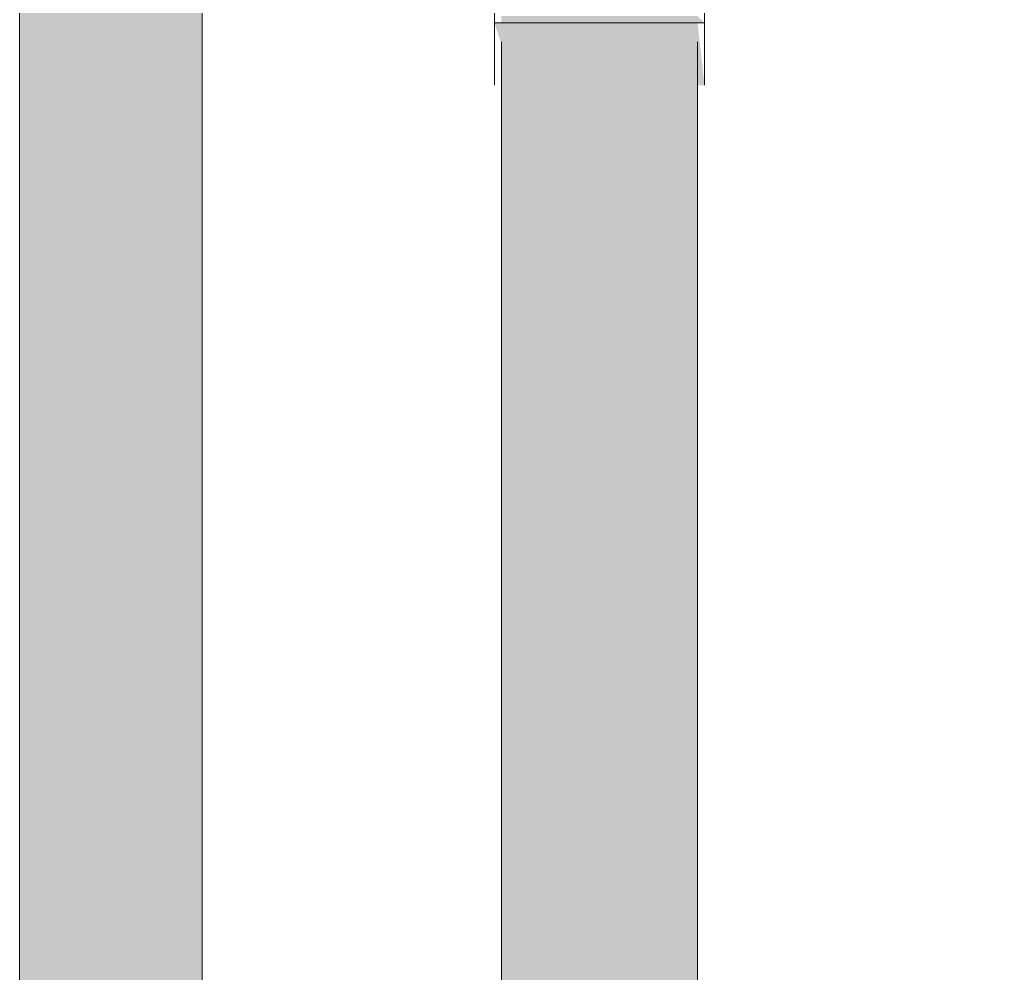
# Model space of a CAD drawing. Header units: metres. Extents: x -5 to 264, y -2 to 18.
# Drawn here: x -0.6266 to -0.4126, y 13.3641 to 13.573 of the extents above; entities that cross this region are included whole.
import ezdxf

# ---------------------------------------------------------------- set-up
doc = ezdxf.new("R2010")
doc.units = ezdxf.units.M
for name, color, linetype, lineweight in [('A-WALL-1', 7, 'Continuous', 20), ('S-BEAM', 7, 'Continuous', 5), ('S-BEAM-3', 7, 'Continuous', 15)]:
    doc.layers.add(name, color=color, linetype=linetype, lineweight=lineweight)
for name, color, linetype, lineweight, true_color in [('A-WALL-PATT-4', 9, 'Continuous', 9, 0x808080), ('S-BEAM-1', 7, 'Continuous', 5, 0xe9e9e9), ('S-BEAM-2', 7, 'Continuous', 5, 0xaeaeae)]:
    doc.layers.add(name, color=color, linetype=linetype, lineweight=lineweight, true_color=true_color)

# ---------------------------------------------------------------- blocks, each defined once
blk = doc.blocks.new('MK_JOIST_R01 - MK_JOIST_36_-4788215-CORTE A_A')
at = {"layer": 'S-BEAM-1'}
for points in [[(-0.4767, 13.55855), (-0.4782, 13.5722), (-0.52267, 13.5722), (-0.52117, 13.5676), (-0.4782, 13.5676), (-0.4782, 13.55855)], [(-0.4782, 13.21357), (-0.4782, 13.5676), (-0.52117, 13.5676), (-0.52117, 13.21357)]]:
    blk.add_hatch(color=256, dxfattribs=at).paths.add_polyline_path(points)
at = {"layer": 'S-BEAM-2'}
h = blk.add_hatch(color=256, dxfattribs=at)
h.paths.add_polyline_path([(-0.41407, 12.13315), (-0.41257, 12.13315), (-0.41407, 12.15504)])
h.paths.add_polyline_path([(-0.55619, 12.10192), (-0.55619, 12.10404), (-0.57919, 12.12492)])
h.paths.add_polyline_path([(-0.4767, 12.10297), (-0.4782, 12.15803), (-0.52267, 12.15654), (-0.52117, 12.15654), (-0.4782, 12.15654), (-0.47673, 12.10297)])
h.paths.add_polyline_path([(-0.52267, 13.62728), (-0.52267, 13.62878), (-0.55511, 13.62728)])
h.paths.add_polyline_path([(-0.4767, 13.5722), (-0.4782, 13.5737), (-0.52117, 13.5737), (-0.52117, 13.5722), (-0.4782, 13.5722)])
h.paths.add_polyline_path([(-0.41301, 13.5752), (-0.41257, 13.5752), (-0.41407, 13.5752)])
h.paths.add_polyline_path([(-0.58636, 13.5752), (-0.5853, 13.5752), (-0.5868, 13.5752)])
h.paths.add_polyline_path([(-0.41407, 13.59709), (-0.41301, 13.59816), (-0.41513, 13.59816)])
at = {"layer": 'S-BEAM'}
for p, q in [((-0.52267, 13.55855), (-0.52267, 13.5722)), ((-0.4767, 13.5722), (-0.4767, 13.55855)), ((-0.52117, 13.21357), (-0.52117, 13.56809)), ((-0.4782, 13.56809), (-0.4782, 13.21357))]:
    blk.add_line(p, q, dxfattribs=at)
at = {"layer": 'S-BEAM-3'}
for p, q in [((-0.52267, 13.62728), (-0.52267, 13.5722)), ((-0.4767, 13.5722), (-0.4767, 13.62728)), ((-0.52267, 13.5722), (-0.4767, 13.5722))]:
    blk.add_line(p, q, dxfattribs=at)

msp = doc.modelspace()

# ---------------------------------------------------------------- hatches: boundary and pattern name
at = {"layer": 'A-WALL-PATT-4'}
msp.add_hatch(color=256, dxfattribs=at).paths.add_polyline_path([(-0.62663, 0.85), (-0.58663, 0.85), (-0.58663, 14.11343), (-0.62663, 14.11343), (-0.62663, 1.22318)])

# ---------------------------------------------------------------- linework, layer by layer
at = {"layer": 'A-WALL-1'}
for p, q in [((-0.62663, 14.11343), (-0.62663, 0.85)), ((-0.58663, 0.85), (-0.58663, 13.59777))]:
    msp.add_line(p, q, dxfattribs=at)

# ---------------------------------------------------------------- block references
at = {"layer": 'S-BEAM'}
msp.add_blockref('MK_JOIST_R01 - MK_JOIST_36_-4788215-CORTE A_A', (0, 0), dxfattribs=at)

doc.saveas('drawing.dxf')
